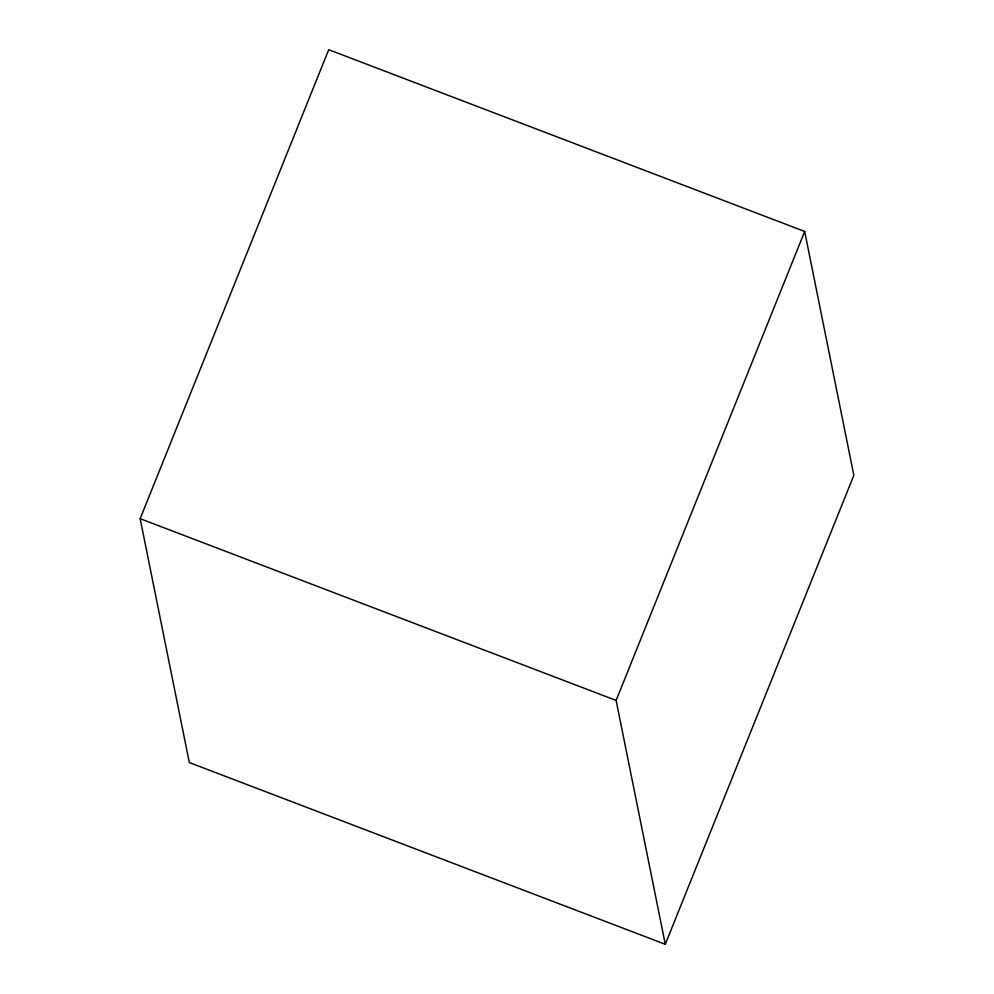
<?xml version="1.0" encoding="UTF-8"?>
<svg xmlns="http://www.w3.org/2000/svg" width="994" height="994" viewBox="0 0 994 994"><rect width="100%" height="100%" fill="white"/><g stroke="black" fill="none" stroke-linecap="round" stroke-linejoin="round"><path stroke-width="1.49" d="M140.154 518.669L328.716 49.7L804.68 231.453L853.846 475.331L665.284 944.3L189.32 762.547L140.154 518.669L616.118 700.422L665.284 944.3M616.118 700.422L804.68 231.453"/></g></svg>
